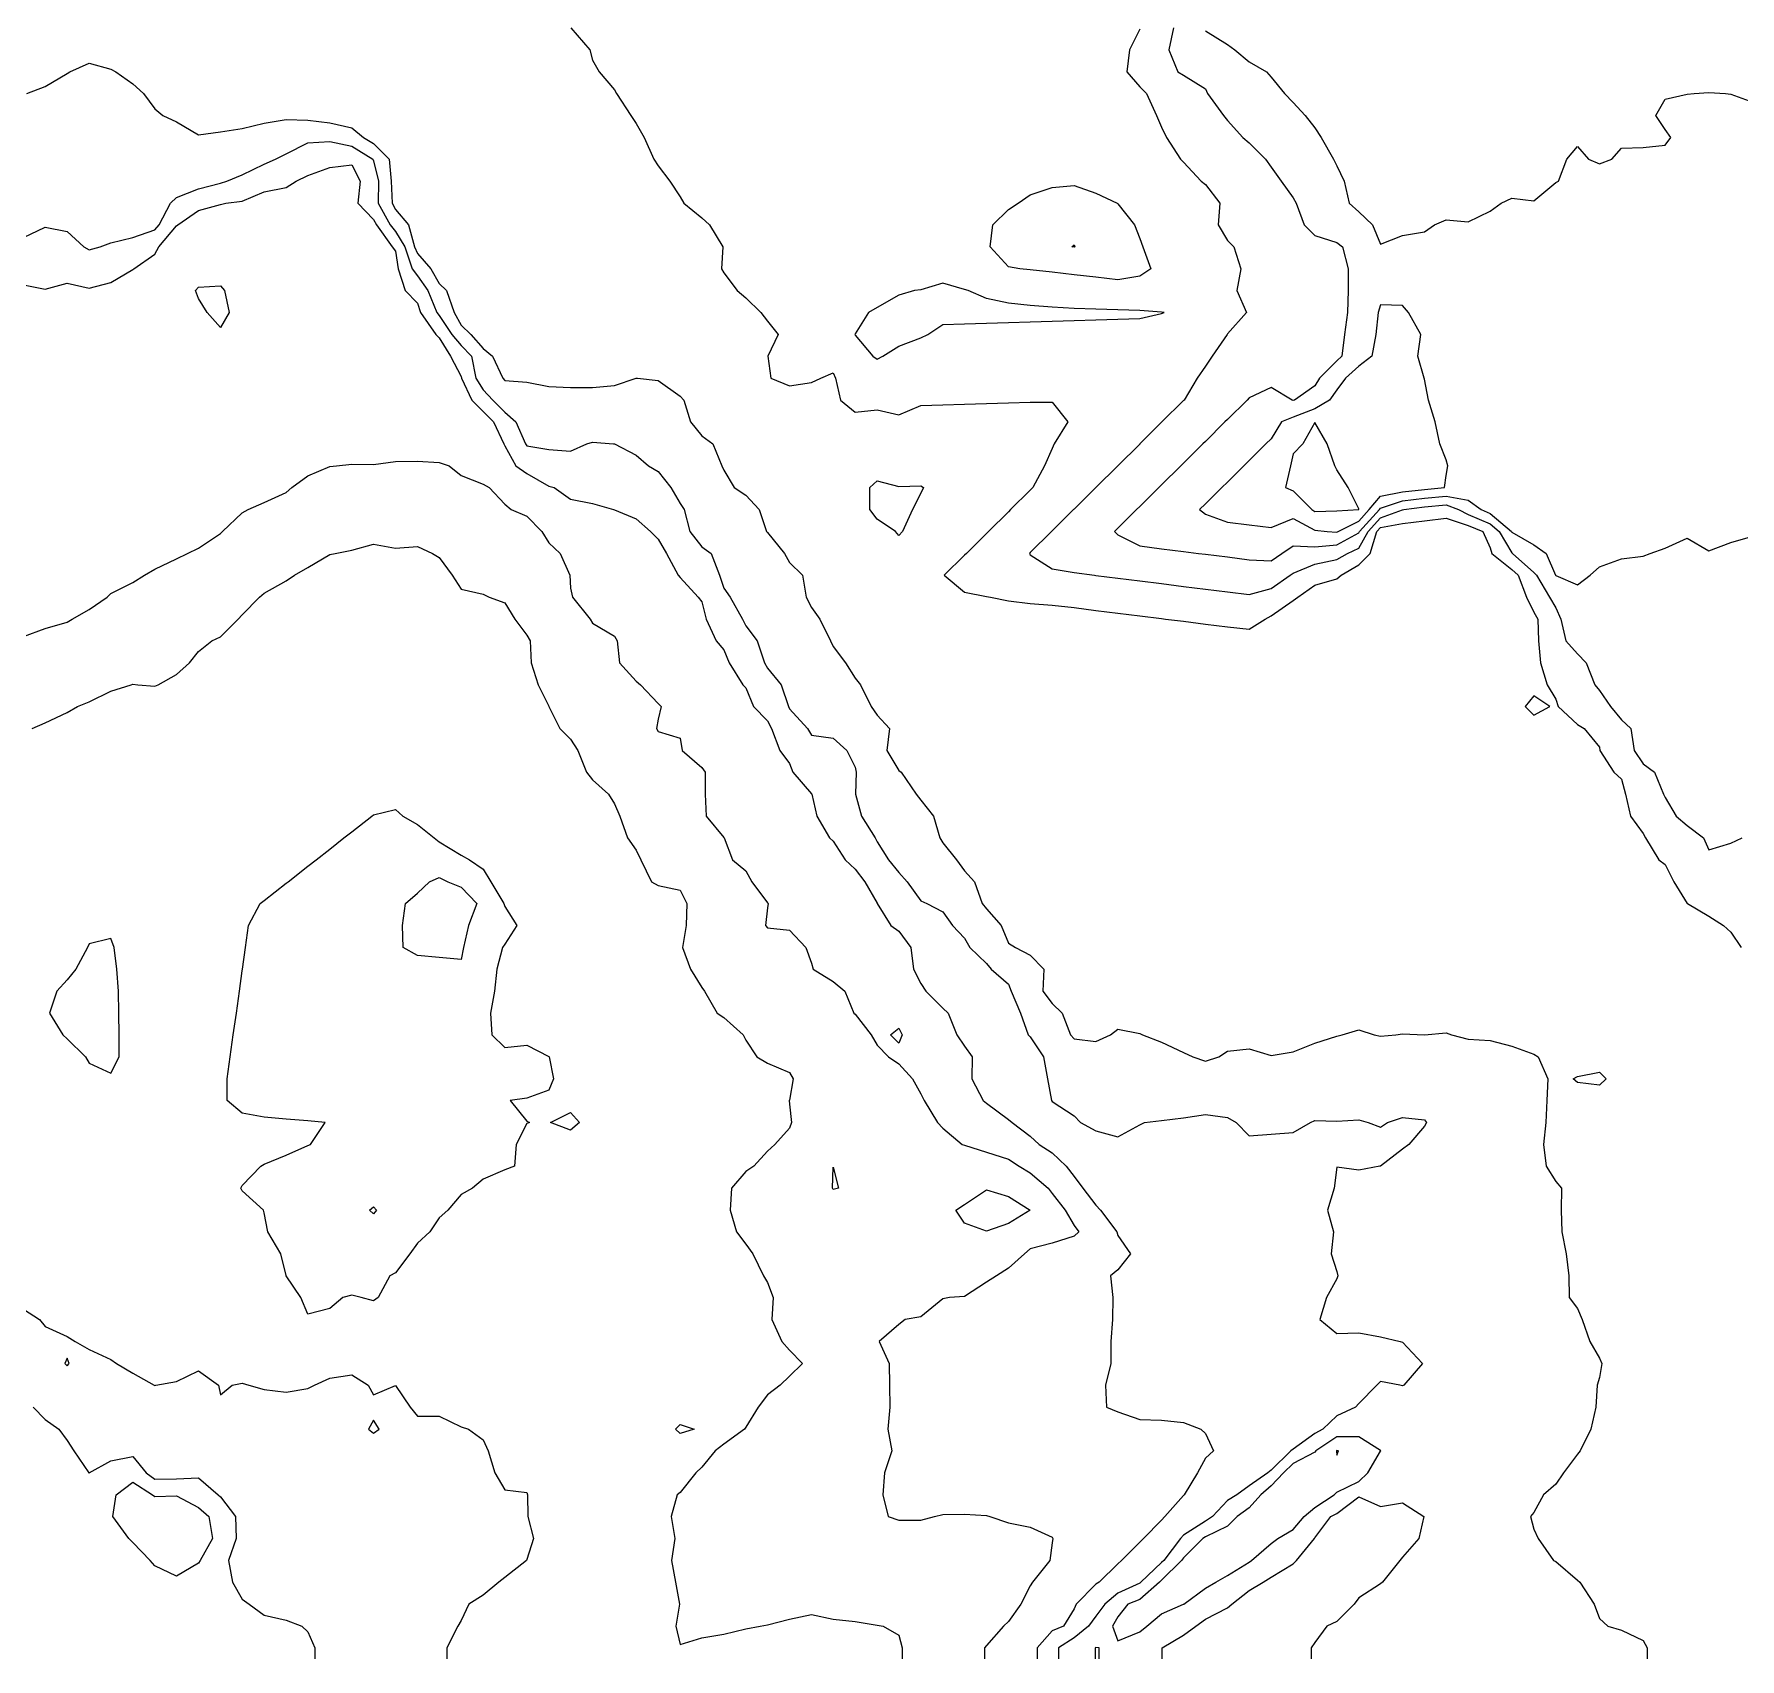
# Model space of a CAD drawing. Header units: metres. Extents: x 2681030 to 2681330, y 1246000 to 1246290.
# Drawn here: x 2681090 to 2681128.96, y 1246000 to 1246037.11 of the extents above; entities that cross this region are included whole.
import ezdxf

# ---------------------------------------------------------------- set-up
doc = ezdxf.new("R2010")
doc.units = ezdxf.units.M
doc.layers.add('BASIS_HOEHENLINIEN', color=8, linetype='Continuous')

msp = doc.modelspace()

# ---------------------------------------------------------------- linework, layer by layer
at = {"layer": 'BASIS_HOEHENLINIEN'}
for points, elevation in [([(2681102.256, 1246037.25), (2681102.688, 1246036.75), (2681102.75, 1246036.511), (2681102.905, 1246036.25), (2681103.25, 1246035.836), (2681103.298, 1246035.75), (2681103.629, 1246035.25), (2681103.75, 1246035.071), (2681103.931, 1246034.75), (2681104.151, 1246034.25), (2681104.25, 1246034.102), (2681104.52, 1246033.75), (2681104.75, 1246033.394), (2681104.836, 1246033.25), (2681105.25, 1246032.911), (2681105.422, 1246032.75), (2681105.726, 1246032.25), (2681105.695, 1246031.75), (2681105.75, 1246031.658), (2681106.053, 1246031.25), (2681106.25, 1246031.088), (2681106.592, 1246030.75), (2681106.75, 1246030.555), (2681106.994, 1246030.25), (2681106.751, 1246029.75), (2681106.827, 1246029.25), (2681107.25, 1246029.072), (2681107.75, 1246029.154), (2681107.966, 1246029.25), (2681108.25, 1246029.37), (2681108.303, 1246029.25), (2681108.414, 1246028.75), (2681108.75, 1246028.478), (2681109.25, 1246028.527), (2681109.75, 1246028.414), (2681110.25, 1246028.63), (2681110.75, 1246028.645), (2681111.25, 1246028.66), (2681111.75, 1246028.675), (2681112.25, 1246028.689), (2681112.75, 1246028.704), (2681113.25, 1246028.701), (2681113.604, 1246028.25), (2681113.298, 1246027.75), (2681113.25, 1246027.643), (2681113.075, 1246027.25), (2681112.805, 1246026.75), (2681112.75, 1246026.696), (2681112.3, 1246026.25), (2681112.25, 1246026.2), (2681111.796, 1246025.75), (2681111.75, 1246025.705), (2681111.291, 1246025.25), (2681111.25, 1246025.21), (2681110.784, 1246024.75), (2681111.25, 1246024.361), (2681111.75, 1246024.261), (2681111.842, 1246024.25), (2681112.25, 1246024.168), (2681112.75, 1246024.106), (2681113.25, 1246024.064), (2681113.75, 1246024.011), (2681114.25, 1246023.948), (2681114.75, 1246023.886), (2681115.25, 1246023.823), (2681115.75, 1246023.761), (2681115.835, 1246023.75), (2681116.25, 1246023.698), (2681116.75, 1246023.635), (2681117.25, 1246023.573), (2681117.75, 1246023.518), (2681118.115, 1246023.75), (2681118.25, 1246023.819), (2681118.75, 1246024.171), (2681118.862, 1246024.25), (2681119.25, 1246024.523), (2681119.75, 1246024.668), (2681119.853, 1246024.75), (2681120.25, 1246024.985), (2681120.511, 1246025.25), (2681120.665, 1246025.75), (2681120.75, 1246025.843), (2681121.25, 1246025.93), (2681121.75, 1246025.996), (2681122.25, 1246026.052), (2681122.75, 1246025.887), (2681123.086, 1246025.75), (2681123.25, 1246025.375), (2681123.292, 1246025.25), (2681123.75, 1246024.879), (2681123.89, 1246024.75), (2681124.086, 1246024.25), (2681124.25, 1246023.909), (2681124.339, 1246023.75), (2681124.357, 1246023.25), (2681124.401, 1246022.75), (2681124.554, 1246022.25), (2681124.75, 1246021.922), (2681124.808, 1246021.75), (2681125.25, 1246021.34), (2681125.404, 1246021.25), (2681125.75, 1246020.82), (2681125.76, 1246020.75), (2681126.076, 1246020.25), (2681126.25, 1246020.093), (2681126.342, 1246019.75), (2681126.456, 1246019.25), (2681126.75, 1246018.848), (2681126.804, 1246018.75), (2681127.104, 1246018.25), (2681127.25, 1246018.141), (2681127.448, 1246017.75), (2681127.75, 1246017.256), (2681127.758, 1246017.25), (2681128.25, 1246016.964), (2681128.582, 1246016.75), (2681128.75, 1246016.599), (2681128.985, 1246016.25)], 448), ([(2681115.25, 1246037.221), (2681115.014, 1246036.75), (2681114.955, 1246036.25), (2681115.25, 1246035.907), (2681115.403, 1246035.75), (2681115.629, 1246035.25), (2681115.75, 1246034.984), (2681115.857, 1246034.75), (2681116.183, 1246034.25), (2681116.25, 1246034.187), (2681116.656, 1246033.75), (2681116.75, 1246033.674), (2681117.078, 1246033.25), (2681117.038, 1246032.75), (2681117.25, 1246032.395), (2681117.398, 1246032.25), (2681117.559, 1246031.75), (2681117.469, 1246031.25), (2681117.688, 1246030.75), (2681117.25, 1246030.264), (2681117.244, 1246030.25), (2681116.9, 1246029.75), (2681116.75, 1246029.526), (2681116.561, 1246029.25), (2681116.262, 1246028.75), (2681116.25, 1246028.738), (2681115.757, 1246028.25), (2681115.75, 1246028.243), (2681115.253, 1246027.75), (2681115.25, 1246027.747), (2681114.75, 1246027.252), (2681114.748, 1246027.25), (2681114.25, 1246026.756), (2681114.244, 1246026.75), (2681113.75, 1246026.261), (2681113.739, 1246026.25), (2681113.25, 1246025.765), (2681113.235, 1246025.75), (2681112.75, 1246025.271), (2681112.728, 1246025.25), (2681112.75, 1246025.219), (2681113.25, 1246024.897), (2681113.75, 1246024.809), (2681114.217, 1246024.75), (2681114.25, 1246024.746), (2681114.75, 1246024.683), (2681115.25, 1246024.621), (2681115.75, 1246024.558), (2681116.25, 1246024.495), (2681116.75, 1246024.433), (2681117.25, 1246024.37), (2681117.75, 1246024.308), (2681118.25, 1246024.444), (2681118.685, 1246024.75), (2681118.75, 1246024.796), (2681119.25, 1246025.003), (2681119.75, 1246025.107), (2681119.997, 1246025.25), (2681120.25, 1246025.371), (2681120.466, 1246025.75), (2681120.75, 1246026.058), (2681121.25, 1246026.243), (2681121.284, 1246026.25), (2681121.75, 1246026.309), (2681122.25, 1246026.358), (2681122.529, 1246026.25), (2681122.75, 1246026.14), (2681123.25, 1246025.924), (2681123.458, 1246025.75), (2681123.75, 1246025.262), (2681123.765, 1246025.25), (2681124.25, 1246024.816), (2681124.308, 1246024.75), (2681124.61, 1246024.25), (2681124.75, 1246024.005), (2681124.868, 1246023.75), (2681124.981, 1246023.25), (2681125.25, 1246022.957), (2681125.445, 1246022.75), (2681125.646, 1246022.25), (2681125.75, 1246022.114), (2681126.005, 1246021.75), (2681126.25, 1246021.447), (2681126.468, 1246021.25), (2681126.542, 1246020.75), (2681126.75, 1246020.444), (2681127.003, 1246020.25), (2681127.215, 1246019.75), (2681127.25, 1246019.673), (2681127.499, 1246019.25), (2681127.75, 1246019.033), (2681128.126, 1246018.75), (2681128.25, 1246018.482), (2681128.75, 1246018.631), (2681129.011, 1246018.75)], 447.5), ([(2681116.02, 1246037.25), (2681115.911, 1246036.75), (2681116.123, 1246036.25), (2681116.25, 1246036.171), (2681116.75, 1246035.86), (2681116.794, 1246035.75), (2681117.162, 1246035.25), (2681117.25, 1246035.137), (2681117.605, 1246034.75), (2681117.75, 1246034.625), (2681118.119, 1246034.25), (2681118.25, 1246034.073), (2681118.479, 1246033.75), (2681118.75, 1246033.367), (2681118.82, 1246033.25), (2681119.005, 1246032.75), (2681119.25, 1246032.51), (2681119.75, 1246032.352), (2681119.884, 1246032.25), (2681120.011, 1246031.75), (2681120.013, 1246031.25), (2681119.998, 1246030.75), (2681119.928, 1246030.25), (2681119.866, 1246029.75), (2681119.75, 1246029.645), (2681119.355, 1246029.25), (2681119.25, 1246029.077), (2681118.781, 1246028.75), (2681118.75, 1246028.742), (2681118.729, 1246028.75), (2681118.25, 1246029.037), (2681117.75, 1246028.799), (2681117.701, 1246028.75), (2681117.25, 1246028.303), (2681117.196, 1246028.25), (2681116.75, 1246027.808), (2681116.692, 1246027.75), (2681116.25, 1246027.312), (2681116.187, 1246027.25), (2681115.75, 1246026.817), (2681115.683, 1246026.75), (2681115.25, 1246026.321), (2681115.178, 1246026.25), (2681114.75, 1246025.826), (2681114.673, 1246025.75), (2681114.75, 1246025.672), (2681115.25, 1246025.422), (2681115.75, 1246025.356), (2681116.25, 1246025.293), (2681116.593, 1246025.25), (2681116.75, 1246025.23), (2681117.25, 1246025.168), (2681117.75, 1246025.105), (2681118.25, 1246025.081), (2681118.494, 1246025.25), (2681118.75, 1246025.42), (2681119.25, 1246025.395), (2681119.75, 1246025.442), (2681120.25, 1246025.718), (2681120.268, 1246025.75), (2681120.724, 1246026.25), (2681120.75, 1246026.28), (2681121.25, 1246026.45), (2681121.75, 1246026.507), (2681122.25, 1246026.556), (2681122.75, 1246026.462), (2681123.051, 1246026.25), (2681123.25, 1246026.161), (2681123.742, 1246025.75), (2681123.75, 1246025.737), (2681124.25, 1246025.448), (2681124.532, 1246025.25), (2681124.748, 1246024.75), (2681124.75, 1246024.746), (2681125.25, 1246024.528), (2681125.539, 1246024.75), (2681125.75, 1246024.945), (2681126.25, 1246025.126), (2681126.75, 1246025.187), (2681126.908, 1246025.25), (2681127.25, 1246025.367), (2681127.75, 1246025.596), (2681128.25, 1246025.307), (2681128.75, 1246025.495), (2681129.25, 1246025.644)], 447), ([(2681116.75, 1246037.186), (2681117.25, 1246036.873), (2681117.423, 1246036.75), (2681117.75, 1246036.474), (2681118.145, 1246036.25), (2681118.25, 1246036.123), (2681118.558, 1246035.75), (2681118.75, 1246035.548), (2681119.024, 1246035.25), (2681119.25, 1246034.965), (2681119.391, 1246034.75), (2681119.673, 1246034.25), (2681119.75, 1246034.103), (2681119.92, 1246033.75), (2681120.032, 1246033.25), (2681120.25, 1246033.048), (2681120.567, 1246032.75), (2681120.75, 1246032.314), (2681121.25, 1246032.506), (2681121.75, 1246032.594), (2681121.985, 1246032.75), (2681122.25, 1246032.866), (2681122.75, 1246032.822), (2681123.25, 1246033.068), (2681123.507, 1246033.25), (2681123.75, 1246033.359), (2681124.25, 1246033.3), (2681124.75, 1246033.718), (2681124.811, 1246033.75), (2681125.003, 1246034.25), (2681125.25, 1246034.543), (2681125.501, 1246034.25), (2681125.75, 1246034.146), (2681126.032, 1246034.25), (2681126.25, 1246034.507), (2681126.75, 1246034.522), (2681127.25, 1246034.57), (2681127.378, 1246034.75), (2681127.25, 1246034.932), (2681127.041, 1246035.25), (2681127.25, 1246035.62), (2681127.75, 1246035.736), (2681127.912, 1246035.75), (2681128.25, 1246035.778), (2681128.631, 1246035.75), (2681128.75, 1246035.736), (2681129.25, 1246035.555)], 446.5), ([(2681089.832, 1246035.75), (2681090.25, 1246035.914), (2681090.75, 1246036.211), (2681090.814, 1246036.25), (2681091.25, 1246036.448), (2681091.75, 1246036.31), (2681091.859, 1246036.25), (2681092.25, 1246035.97), (2681092.497, 1246035.75), (2681092.75, 1246035.405), (2681092.935, 1246035.25), (2681093.25, 1246035.107), (2681093.75, 1246034.811), (2681094.25, 1246034.877), (2681094.75, 1246034.956), (2681095.25, 1246035.075), (2681095.75, 1246035.155), (2681096.25, 1246035.146), (2681096.75, 1246035.086), (2681097.25, 1246034.97), (2681097.519, 1246034.75), (2681097.75, 1246034.613), (2681098.109, 1246034.25), (2681098.152, 1246033.75), (2681098.172, 1246033.25), (2681098.25, 1246033.105), (2681098.546, 1246032.75), (2681098.686, 1246032.25), (2681098.75, 1246032.095), (2681099.058, 1246031.75), (2681099.25, 1246031.416), (2681099.415, 1246031.25), (2681099.592, 1246030.75), (2681099.75, 1246030.46), (2681099.974, 1246030.25), (2681100.25, 1246029.925), (2681100.468, 1246029.75), (2681100.705, 1246029.25), (2681100.75, 1246029.2), (2681101.25, 1246029.159), (2681101.75, 1246029.064), (2681102.25, 1246029.034), (2681102.75, 1246029.038), (2681103.25, 1246029.086), (2681103.745, 1246029.25), (2681103.75, 1246029.252), (2681103.776, 1246029.25), (2681104.25, 1246029.199), (2681104.75, 1246028.843), (2681104.835, 1246028.75), (2681104.991, 1246028.25), (2681105.25, 1246027.936), (2681105.497, 1246027.75), (2681105.707, 1246027.25), (2681105.75, 1246027.151), (2681105.985, 1246026.75), (2681106.25, 1246026.582), (2681106.554, 1246026.25), (2681106.726, 1246025.75), (2681106.75, 1246025.726), (2681107.138, 1246025.25), (2681107.25, 1246025.041), (2681107.549, 1246024.75), (2681107.627, 1246024.25), (2681107.75, 1246024.016), (2681107.944, 1246023.75), (2681108.187, 1246023.25), (2681108.25, 1246023.124), (2681108.53, 1246022.75), (2681108.75, 1246022.397), (2681108.868, 1246022.25), (2681109.114, 1246021.75), (2681109.25, 1246021.554), (2681109.534, 1246021.25), (2681109.473, 1246020.75), (2681109.75, 1246020.292), (2681109.802, 1246020.25), (2681110.143, 1246019.75), (2681110.25, 1246019.609), (2681110.54, 1246019.25), (2681110.685, 1246018.75), (2681110.75, 1246018.641), (2681111.064, 1246018.25), (2681111.25, 1246018), (2681111.478, 1246017.75), (2681111.649, 1246017.25), (2681111.75, 1246017.128), (2681112.086, 1246016.75), (2681112.25, 1246016.347), (2681112.415, 1246016.25), (2681112.75, 1246016.07), (2681113.056, 1246015.75), (2681113.036, 1246015.25), (2681113.25, 1246014.968), (2681113.479, 1246014.75), (2681113.665, 1246014.25), (2681113.75, 1246014.159), (2681114.25, 1246014.099), (2681114.585, 1246014.25), (2681114.75, 1246014.379), (2681115.25, 1246014.284), (2681115.311, 1246014.25), (2681115.75, 1246014.088), (2681116.25, 1246013.849), (2681116.46, 1246013.75), (2681116.75, 1246013.651), (2681117.053, 1246013.75), (2681117.25, 1246013.879), (2681117.75, 1246013.936), (2681118.25, 1246013.778), (2681118.75, 1246013.861), (2681119.25, 1246014.065), (2681119.75, 1246014.221), (2681119.872, 1246014.25), (2681120.25, 1246014.368), (2681120.607, 1246014.25), (2681120.75, 1246014.219), (2681121.095, 1246014.25), (2681121.25, 1246014.273), (2681121.75, 1246014.253), (2681122.25, 1246014.3), (2681122.373, 1246014.25), (2681122.75, 1246014.157), (2681123.25, 1246014.123), (2681123.75, 1246013.993), (2681124.25, 1246013.808), (2681124.353, 1246013.75), (2681124.574, 1246013.25), (2681124.544, 1246012.75), (2681124.528, 1246012.25), (2681124.475, 1246011.75), (2681124.529, 1246011.25), (2681124.75, 1246010.905), (2681124.884, 1246010.75), (2681124.874, 1246010.25), (2681124.892, 1246009.75), (2681124.986, 1246009.25), (2681125.051, 1246008.75), (2681125.061, 1246008.25), (2681125.25, 1246008.002), (2681125.358, 1246007.75), (2681125.53, 1246007.25), (2681125.75, 1246006.867), (2681125.805, 1246006.75), (2681125.75, 1246006.43), (2681125.695, 1246006.25), (2681125.667, 1246005.75), (2681125.555, 1246005.25), (2681125.312, 1246004.75), (2681125.25, 1246004.677), (2681124.931, 1246004.25), (2681124.75, 1246003.99), (2681124.47, 1246003.75), (2681124.25, 1246003.347), (2681124.175, 1246003.25), (2681124.25, 1246002.966), (2681124.351, 1246002.75), (2681124.702, 1246002.25), (2681124.75, 1246002.222), (2681125.25, 1246001.801), (2681125.303, 1246001.75), (2681125.632, 1246001.25), (2681125.75, 1246000.922), (2681125.942, 1246000.75), (2681126.25, 1246000.657), (2681126.75, 1246000.419), (2681126.843, 1246000.25), (2681126.843, 1246000)], 448.5), ([(2681089.75, 1246032.464), (2681090.25, 1246032.697), (2681090.75, 1246032.604), (2681091.135, 1246032.25), (2681091.25, 1246032.18), (2681091.507, 1246032.25), (2681091.75, 1246032.339), (2681092.25, 1246032.461), (2681092.75, 1246032.636), (2681092.852, 1246032.75), (2681093.112, 1246033.25), (2681093.25, 1246033.375), (2681093.75, 1246033.578), (2681094.25, 1246033.707), (2681094.395, 1246033.75), (2681094.75, 1246033.894), (2681095.25, 1246034.142), (2681095.507, 1246034.25), (2681095.75, 1246034.376), (2681096.25, 1246034.627), (2681096.75, 1246034.659), (2681097.25, 1246034.551), (2681097.732, 1246034.25), (2681097.75, 1246034.211), (2681097.859, 1246033.75), (2681097.858, 1246033.25), (2681098.127, 1246032.75), (2681098.25, 1246032.603), (2681098.463, 1246032.25), (2681098.634, 1246031.75), (2681098.75, 1246031.586), (2681098.989, 1246031.25), (2681099.196, 1246030.75), (2681099.25, 1246030.684), (2681099.535, 1246030.25), (2681099.75, 1246030), (2681099.984, 1246029.75), (2681100.089, 1246029.25), (2681100.25, 1246028.984), (2681100.471, 1246028.75), (2681100.75, 1246028.477), (2681101, 1246028.25), (2681101.217, 1246027.75), (2681101.25, 1246027.704), (2681101.75, 1246027.62), (2681102.25, 1246027.584), (2681102.619, 1246027.75), (2681102.75, 1246027.789), (2681103.229, 1246027.75), (2681103.25, 1246027.748), (2681103.75, 1246027.492), (2681104.029, 1246027.25), (2681104.25, 1246027.121), (2681104.541, 1246026.75), (2681104.75, 1246026.392), (2681104.844, 1246026.25), (2681104.971, 1246025.75), (2681105.25, 1246025.398), (2681105.464, 1246025.25), (2681105.65, 1246024.75), (2681105.75, 1246024.458), (2681105.896, 1246024.25), (2681106.174, 1246023.75), (2681106.25, 1246023.597), (2681106.511, 1246023.25), (2681106.681, 1246022.75), (2681106.75, 1246022.629), (2681107.056, 1246022.25), (2681107.229, 1246021.75), (2681107.25, 1246021.697), (2681107.661, 1246021.25), (2681107.75, 1246021.1), (2681108.25, 1246021.026), (2681108.559, 1246020.75), (2681108.75, 1246020.365), (2681108.772, 1246020.25), (2681108.756, 1246019.75), (2681108.897, 1246019.25), (2681109.204, 1246018.75), (2681109.25, 1246018.664), (2681109.512, 1246018.25), (2681109.75, 1246017.961), (2681109.939, 1246017.75), (2681110.25, 1246017.317), (2681110.385, 1246017.25), (2681110.75, 1246017.063), (2681110.97, 1246016.75), (2681111.25, 1246016.459), (2681111.365, 1246016.25), (2681111.75, 1246015.879), (2681111.854, 1246015.75), (2681112.25, 1246015.412), (2681112.312, 1246015.25), (2681112.524, 1246014.75), (2681112.699, 1246014.25), (2681112.75, 1246014.211), (2681113.05, 1246013.75), (2681113.144, 1246013.25), (2681113.232, 1246012.75), (2681113.25, 1246012.733), (2681113.75, 1246012.404), (2681113.9, 1246012.25), (2681114.25, 1246012.063), (2681114.75, 1246011.921), (2681115.25, 1246012.2), (2681115.356, 1246012.25), (2681115.75, 1246012.296), (2681116.25, 1246012.361), (2681116.75, 1246012.435), (2681117.25, 1246012.367), (2681117.453, 1246012.25), (2681117.75, 1246011.945), (2681118.25, 1246011.983), (2681118.75, 1246012.025), (2681119.146, 1246012.25), (2681119.25, 1246012.297), (2681119.75, 1246012.279), (2681120.25, 1246012.309), (2681120.469, 1246012.25), (2681120.75, 1246012.146), (2681120.907, 1246012.25), (2681121.25, 1246012.363), (2681121.75, 1246012.315), (2681121.801, 1246012.25), (2681121.75, 1246012.17), (2681121.397, 1246011.75), (2681121.25, 1246011.645), (2681120.75, 1246011.254), (2681120.73, 1246011.25), (2681120.25, 1246011.159), (2681119.75, 1246011.232), (2681119.689, 1246010.75), (2681119.536, 1246010.25), (2681119.673, 1246009.75), (2681119.62, 1246009.25), (2681119.75, 1246008.849), (2681119.772, 1246008.75), (2681119.75, 1246008.682), (2681119.518, 1246008.25), (2681119.361, 1246007.75), (2681119.75, 1246007.429), (2681120.25, 1246007.446), (2681120.75, 1246007.355), (2681121.201, 1246007.25), (2681121.25, 1246007.23), (2681121.711, 1246006.75), (2681121.278, 1246006.25), (2681121.25, 1246006.235), (2681121.188, 1246006.25), (2681120.75, 1246006.336), (2681120.663, 1246006.25), (2681120.25, 1246005.83), (2681120.178, 1246005.75), (2681119.75, 1246005.552), (2681119.429, 1246005.25), (2681119.25, 1246005.147), (2681118.75, 1246004.793), (2681118.7, 1246004.75), (2681118.25, 1246004.309), (2681118.177, 1246004.25), (2681117.75, 1246003.955), (2681117.47, 1246003.75), (2681117.25, 1246003.619), (2681116.913, 1246003.25), (2681116.75, 1246003.147), (2681116.25, 1246002.824), (2681116.179, 1246002.75), (2681115.797, 1246002.25), (2681115.75, 1246002.203), (2681115.271, 1246001.75), (2681115.25, 1246001.732), (2681114.75, 1246001.504), (2681114.455, 1246001.25), (2681114.25, 1246000.977), (2681114.077, 1246000.75), (2681113.75, 1246000.478), (2681113.397, 1246000.25), (2681113.397, 1246000)], 449), ([(2681089.75, 1246031.382), (2681090.25, 1246031.281), (2681090.75, 1246031.419), (2681091.25, 1246031.306), (2681091.75, 1246031.434), (2681092.25, 1246031.736), (2681092.275, 1246031.75), (2681092.75, 1246032.086), (2681092.847, 1246032.25), (2681093.25, 1246032.732), (2681093.281, 1246032.75), (2681093.75, 1246033.084), (2681094.25, 1246033.221), (2681094.372, 1246033.25), (2681094.75, 1246033.292), (2681095.25, 1246033.508), (2681095.75, 1246033.604), (2681095.985, 1246033.75), (2681096.25, 1246033.876), (2681096.75, 1246034.06), (2681097.25, 1246034.123), (2681097.444, 1246033.75), (2681097.392, 1246033.25), (2681097.75, 1246032.873), (2681097.816, 1246032.75), (2681098.172, 1246032.25), (2681098.25, 1246032.155), (2681098.309, 1246031.75), (2681098.472, 1246031.25), (2681098.75, 1246030.961), (2681098.823, 1246030.75), (2681099.174, 1246030.25), (2681099.25, 1246030.175), (2681099.504, 1246029.75), (2681099.75, 1246029.288), (2681099.758, 1246029.25), (2681099.997, 1246028.75), (2681100.25, 1246028.486), (2681100.49, 1246028.25), (2681100.726, 1246027.75), (2681100.75, 1246027.703), (2681100.999, 1246027.25), (2681101.25, 1246027.074), (2681101.75, 1246026.787), (2681101.874, 1246026.75), (2681102.25, 1246026.491), (2681102.75, 1246026.392), (2681103.231, 1246026.25), (2681103.25, 1246026.24), (2681103.75, 1246026.038), (2681104.073, 1246025.75), (2681104.25, 1246025.574), (2681104.441, 1246025.25), (2681104.705, 1246024.75), (2681104.75, 1246024.7), (2681105.164, 1246024.25), (2681105.25, 1246024.141), (2681105.349, 1246023.75), (2681105.572, 1246023.25), (2681105.75, 1246023.045), (2681105.872, 1246022.75), (2681106.185, 1246022.25), (2681106.25, 1246022.182), (2681106.428, 1246021.75), (2681106.75, 1246021.421), (2681106.841, 1246021.25), (2681107.03, 1246020.75), (2681107.25, 1246020.45), (2681107.326, 1246020.25), (2681107.75, 1246019.76), (2681107.757, 1246019.75), (2681107.875, 1246019.25), (2681108.167, 1246018.75), (2681108.25, 1246018.674), (2681108.52, 1246018.25), (2681108.75, 1246018.034), (2681108.973, 1246017.75), (2681109.25, 1246017.259), (2681109.254, 1246017.25), (2681109.565, 1246016.75), (2681109.75, 1246016.617), (2681110.02, 1246016.25), (2681110.082, 1246015.75), (2681110.25, 1246015.428), (2681110.36, 1246015.25), (2681110.75, 1246014.861), (2681110.873, 1246014.75), (2681111.068, 1246014.25), (2681111.25, 1246013.993), (2681111.421, 1246013.75), (2681111.415, 1246013.25), (2681111.672, 1246012.75), (2681111.75, 1246012.69), (2681112.25, 1246012.318), (2681112.335, 1246012.25), (2681112.75, 1246011.935), (2681112.954, 1246011.75), (2681113.25, 1246011.56), (2681113.568, 1246011.25), (2681113.75, 1246011.014), (2681113.953, 1246010.75), (2681114.25, 1246010.365), (2681114.356, 1246010.25), (2681114.724, 1246009.75), (2681114.75, 1246009.673), (2681115.038, 1246009.25), (2681114.75, 1246008.888), (2681114.583, 1246008.75), (2681114.636, 1246008.25), (2681114.63, 1246007.75), (2681114.587, 1246007.25), (2681114.59, 1246006.75), (2681114.464, 1246006.25), (2681114.488, 1246005.75), (2681114.75, 1246005.642), (2681115.25, 1246005.468), (2681115.75, 1246005.455), (2681116.25, 1246005.396), (2681116.647, 1246005.25), (2681116.75, 1246005.151), (2681116.933, 1246004.75), (2681116.75, 1246004.584), (2681116.569, 1246004.25), (2681116.263, 1246003.75), (2681116.25, 1246003.732), (2681115.819, 1246003.25), (2681115.75, 1246003.172), (2681115.338, 1246002.75), (2681115.25, 1246002.663), (2681114.833, 1246002.25), (2681114.75, 1246002.168), (2681114.324, 1246001.75), (2681114.25, 1246001.705), (2681113.797, 1246001.25), (2681113.75, 1246001.141), (2681113.509, 1246000.75), (2681113.25, 1246000.644), (2681112.905, 1246000.25), (2681112.905, 1246000)], 449.5), ([(2681115.499, 1246031.75), (2681115.25, 1246031.579), (2681114.75, 1246031.5), (2681114.25, 1246031.556), (2681113.75, 1246031.612), (2681113.25, 1246031.668), (2681112.75, 1246031.723), (2681112.512, 1246031.75), (2681112.25, 1246031.791), (2681111.831, 1246032.25), (2681111.895, 1246032.75), (2681112.25, 1246033.106), (2681112.473, 1246033.25), (2681112.75, 1246033.437), (2681113.25, 1246033.605), (2681113.75, 1246033.653), (2681114.25, 1246033.476), (2681114.736, 1246033.25), (2681114.75, 1246033.235), (2681115.132, 1246032.75), (2681115.25, 1246032.439), (2681115.322, 1246032.25), (2681115.499, 1246031.75)], 448), ([(2681113.766, 1246032.25), (2681113.75, 1246032.244), (2681113.695, 1246032.25), (2681113.75, 1246032.293), (2681113.766, 1246032.25)], 448.5), ([(2681094.449, 1246030.75), (2681094.25, 1246030.408), (2681093.949, 1246030.75), (2681093.75, 1246031.07), (2681093.686, 1246031.25), (2681093.75, 1246031.329), (2681094.25, 1246031.362), (2681094.342, 1246031.25), (2681094.449, 1246030.75)], 450), ([(2681109.25, 1246029.683), (2681109.378, 1246029.75), (2681109.75, 1246029.979), (2681110.25, 1246030.172), (2681110.406, 1246030.25), (2681110.75, 1246030.479), (2681111.25, 1246030.494), (2681111.75, 1246030.509), (2681112.25, 1246030.524), (2681112.75, 1246030.539), (2681113.25, 1246030.554), (2681113.75, 1246030.569), (2681114.25, 1246030.583), (2681114.75, 1246030.598), (2681115.25, 1246030.613), (2681115.75, 1246030.726), (2681115.809, 1246030.75), (2681115.75, 1246030.757), (2681115.25, 1246030.799), (2681114.75, 1246030.81), (2681114.25, 1246030.825), (2681113.75, 1246030.844), (2681113.25, 1246030.87), (2681112.75, 1246030.907), (2681112.25, 1246030.966), (2681111.75, 1246031.07), (2681111.33, 1246031.25), (2681111.25, 1246031.274), (2681110.75, 1246031.421), (2681110.25, 1246031.27), (2681110.103, 1246031.25), (2681109.75, 1246031.147), (2681109.25, 1246030.861), (2681109.057, 1246030.75), (2681108.75, 1246030.267), (2681108.741, 1246030.25), (2681108.75, 1246030.231), (2681109.151, 1246029.75), (2681109.25, 1246029.683)], 447.5), ([(2681119.75, 1246025.733), (2681119.781, 1246025.75), (2681120.25, 1246025.988), (2681120.487, 1246026.25), (2681120.75, 1246026.552), (2681121.25, 1246026.654), (2681121.75, 1246026.705), (2681122.207, 1246026.75), (2681122.25, 1246027.024), (2681122.285, 1246027.25), (2681122.25, 1246027.386), (2681122.104, 1246027.75), (2681121.999, 1246028.25), (2681121.847, 1246028.75), (2681121.75, 1246029.226), (2681121.748, 1246029.25), (2681121.603, 1246029.75), (2681121.667, 1246030.25), (2681121.389, 1246030.75), (2681121.25, 1246030.909), (2681120.75, 1246030.929), (2681120.697, 1246030.75), (2681120.641, 1246030.25), (2681120.553, 1246029.75), (2681120.25, 1246029.528), (2681119.949, 1246029.25), (2681119.75, 1246028.988), (2681119.587, 1246028.75), (2681119.25, 1246028.547), (2681118.75, 1246028.363), (2681118.487, 1246028.25), (2681118.25, 1246027.868), (2681118.131, 1246027.75), (2681117.75, 1246027.372), (2681117.626, 1246027.25), (2681117.25, 1246026.877), (2681117.122, 1246026.75), (2681116.75, 1246026.382), (2681116.617, 1246026.25), (2681116.75, 1246026.145), (2681117.25, 1246025.965), (2681117.75, 1246025.903), (2681118.25, 1246025.84), (2681118.75, 1246026.045), (2681119.25, 1246025.783), (2681119.532, 1246025.75), (2681119.75, 1246025.733)], 446.5), ([(2681120.25, 1246026.25), (2681120.25, 1246026.25), (2681120.25, 1246026.263), (2681120.013, 1246026.75), (2681119.75, 1246027.154), (2681119.706, 1246027.25), (2681119.532, 1246027.75), (2681119.25, 1246028.241), (2681118.977, 1246027.75), (2681118.75, 1246027.52), (2681118.695, 1246027.25), (2681118.578, 1246026.75), (2681118.75, 1246026.678), (2681119.182, 1246026.25), (2681119.25, 1246026.205), (2681119.75, 1246026.218), (2681120.25, 1246026.25)], 446), ([(2681089.75, 1246023.349), (2681090.25, 1246023.531), (2681090.75, 1246023.675), (2681090.863, 1246023.75), (2681091.25, 1246023.967), (2681091.661, 1246024.25), (2681091.75, 1246024.33), (2681092.25, 1246024.582), (2681092.517, 1246024.75), (2681092.75, 1246024.89), (2681093.25, 1246025.123), (2681093.498, 1246025.25), (2681093.75, 1246025.367), (2681094.25, 1246025.7), (2681094.301, 1246025.75), (2681094.75, 1246026.178), (2681094.886, 1246026.25), (2681095.25, 1246026.41), (2681095.75, 1246026.643), (2681095.884, 1246026.75), (2681096.25, 1246027.021), (2681096.75, 1246027.233), (2681096.904, 1246027.25), (2681097.25, 1246027.284), (2681097.75, 1246027.279), (2681098.25, 1246027.347), (2681098.75, 1246027.354), (2681099.25, 1246027.321), (2681099.476, 1246027.25), (2681099.75, 1246027.03), (2681100.25, 1246026.83), (2681100.39, 1246026.75), (2681100.75, 1246026.375), (2681100.889, 1246026.25), (2681101.25, 1246026.102), (2681101.592, 1246025.75), (2681101.75, 1246025.49), (2681102.012, 1246025.25), (2681102.234, 1246024.75), (2681102.25, 1246024.453), (2681102.29, 1246024.25), (2681102.696, 1246023.75), (2681102.75, 1246023.658), (2681103.25, 1246023.36), (2681103.316, 1246023.25), (2681103.364, 1246022.75), (2681103.75, 1246022.33), (2681103.844, 1246022.25), (2681104.25, 1246021.819), (2681104.317, 1246021.75), (2681104.25, 1246021.464), (2681104.213, 1246021.25), (2681104.25, 1246021.181), (2681104.75, 1246021.032), (2681104.796, 1246020.75), (2681105.25, 1246020.355), (2681105.323, 1246020.25), (2681105.32, 1246019.75), (2681105.345, 1246019.25), (2681105.75, 1246018.762), (2681105.755, 1246018.75), (2681105.951, 1246018.25), (2681106.25, 1246017.997), (2681106.393, 1246017.75), (2681106.75, 1246017.265), (2681106.762, 1246017.25), (2681106.75, 1246017.156), (2681106.698, 1246016.75), (2681106.75, 1246016.697), (2681107.25, 1246016.641), (2681107.625, 1246016.25), (2681107.75, 1246015.893), (2681107.791, 1246015.75), (2681108.25, 1246015.469), (2681108.511, 1246015.25), (2681108.719, 1246014.75), (2681108.75, 1246014.722), (2681109.113, 1246014.25), (2681109.25, 1246014.018), (2681109.511, 1246013.75), (2681109.75, 1246013.587), (2681110.058, 1246013.25), (2681110.25, 1246012.905), (2681110.326, 1246012.75), (2681110.631, 1246012.25), (2681110.75, 1246012.12), (2681111.19, 1246011.75), (2681111.25, 1246011.731), (2681111.75, 1246011.574), (2681112.25, 1246011.417), (2681112.494, 1246011.25), (2681112.75, 1246011.098), (2681113.158, 1246010.75), (2681113.25, 1246010.631), (2681113.544, 1246010.25), (2681113.75, 1246009.898), (2681113.856, 1246009.75), (2681113.75, 1246009.654), (2681113.25, 1246009.493), (2681112.75, 1246009.362), (2681112.616, 1246009.25), (2681112.25, 1246008.925), (2681111.977, 1246008.75), (2681111.75, 1246008.605), (2681111.25, 1246008.273), (2681110.906, 1246008.25), (2681110.75, 1246008.224), (2681110.25, 1246007.812), (2681109.893, 1246007.75), (2681109.75, 1246007.634), (2681109.295, 1246007.25), (2681109.527, 1246006.75), (2681109.532, 1246006.25), (2681109.539, 1246005.75), (2681109.496, 1246005.25), (2681109.584, 1246004.75), (2681109.422, 1246004.25), (2681109.384, 1246003.75), (2681109.502, 1246003.25), (2681109.75, 1246003.165), (2681110.25, 1246003.165), (2681110.565, 1246003.25), (2681110.75, 1246003.298), (2681111.25, 1246003.307), (2681111.75, 1246003.274), (2681111.823, 1246003.25), (2681112.25, 1246003.107), (2681112.75, 1246003.011), (2681113.25, 1246002.777), (2681113.265, 1246002.75), (2681113.25, 1246002.65), (2681113.194, 1246002.25), (2681112.802, 1246001.75), (2681112.75, 1246001.671), (2681112.534, 1246001.25), (2681112.25, 1246000.854), (2681112.139, 1246000.75), (2681111.75, 1246000.302), (2681111.705, 1246000.25), (2681111.705, 1246000)], 450), ([(2681109.833, 1246025.75), (2681109.75, 1246025.661), (2681109.668, 1246025.75), (2681109.25, 1246026.03), (2681109.086, 1246026.25), (2681109.088, 1246026.75), (2681109.25, 1246026.903), (2681109.75, 1246026.78), (2681110.25, 1246026.795), (2681110.309, 1246026.75), (2681110.25, 1246026.627), (2681110.056, 1246026.25), (2681109.833, 1246025.75)], 448.5), ([(2681089.953, 1246021.25), (2681090.25, 1246021.376), (2681090.75, 1246021.617), (2681090.989, 1246021.75), (2681091.25, 1246021.859), (2681091.75, 1246022.102), (2681092.212, 1246022.25), (2681092.25, 1246022.259), (2681092.365, 1246022.25), (2681092.75, 1246022.215), (2681092.827, 1246022.25), (2681093.25, 1246022.484), (2681093.543, 1246022.75), (2681093.75, 1246023.01), (2681094.054, 1246023.25), (2681094.25, 1246023.345), (2681094.66, 1246023.75), (2681094.75, 1246023.846), (2681095.144, 1246024.25), (2681095.25, 1246024.34), (2681095.75, 1246024.619), (2681095.941, 1246024.75), (2681096.25, 1246024.923), (2681096.75, 1246025.223), (2681096.869, 1246025.25), (2681097.25, 1246025.324), (2681097.75, 1246025.463), (2681098.25, 1246025.366), (2681098.75, 1246025.407), (2681099.098, 1246025.25), (2681099.25, 1246025.153), (2681099.543, 1246024.75), (2681099.75, 1246024.433), (2681100.25, 1246024.318), (2681100.393, 1246024.25), (2681100.75, 1246024.121), (2681100.974, 1246023.75), (2681101.25, 1246023.38), (2681101.326, 1246023.25), (2681101.35, 1246022.75), (2681101.508, 1246022.25), (2681101.75, 1246021.762), (2681101.756, 1246021.75), (2681102.003, 1246021.25), (2681102.25, 1246021.005), (2681102.413, 1246020.75), (2681102.613, 1246020.25), (2681102.75, 1246020.074), (2681103.113, 1246019.75), (2681103.25, 1246019.531), (2681103.377, 1246019.25), (2681103.551, 1246018.75), (2681103.75, 1246018.472), (2681103.855, 1246018.25), (2681104.1, 1246017.75), (2681104.25, 1246017.666), (2681104.75, 1246017.554), (2681104.906, 1246017.25), (2681104.891, 1246016.75), (2681104.808, 1246016.25), (2681104.99, 1246015.75), (2681105.25, 1246015.335), (2681105.311, 1246015.25), (2681105.6, 1246014.75), (2681105.75, 1246014.651), (2681106.193, 1246014.25), (2681106.25, 1246014.129), (2681106.506, 1246013.75), (2681106.75, 1246013.604), (2681107.25, 1246013.396), (2681107.331, 1246013.25), (2681107.25, 1246012.763), (2681107.243, 1246012.75), (2681107.25, 1246012.673), (2681107.298, 1246012.25), (2681107.25, 1246012.118), (2681106.917, 1246011.75), (2681106.75, 1246011.596), (2681106.434, 1246011.25), (2681106.25, 1246011.132), (2681105.925, 1246010.75), (2681105.893, 1246010.25), (2681106.036, 1246009.75), (2681106.25, 1246009.475), (2681106.409, 1246009.25), (2681106.652, 1246008.75), (2681106.75, 1246008.599), (2681106.874, 1246008.25), (2681106.845, 1246007.75), (2681107.075, 1246007.25), (2681107.25, 1246007.05), (2681107.548, 1246006.75), (2681107.25, 1246006.455), (2681107.038, 1246006.25), (2681106.75, 1246006.027), (2681106.535, 1246005.75), (2681106.25, 1246005.292), (2681106.218, 1246005.25), (2681105.75, 1246004.905), (2681105.55, 1246004.75), (2681105.25, 1246004.378), (2681105.108, 1246004.25), (2681104.75, 1246003.798), (2681104.684, 1246003.75), (2681104.547, 1246003.25), (2681104.628, 1246002.75), (2681104.554, 1246002.25), (2681104.648, 1246001.75), (2681104.738, 1246001.25), (2681104.654, 1246000.75), (2681104.75, 1246000.328), (2681105.25, 1246000.482), (2681105.75, 1246000.568), (2681106.25, 1246000.686), (2681106.583, 1246000.75), (2681106.75, 1246000.78), (2681107.25, 1246000.91), (2681107.75, 1246001.012), (2681108.25, 1246000.906), (2681108.75, 1246000.853), (2681109.25, 1246000.771), (2681109.387, 1246000.75), (2681109.75, 1246000.545), (2681109.821, 1246000.25), (2681109.821, 1246000)], 450.5), ([(2681124.25, 1246021.554), (2681124.618, 1246021.75), (2681124.25, 1246021.993), (2681124.054, 1246021.75), (2681124.25, 1246021.554)], 448), ([(2681097.853, 1246008.25), (2681097.75, 1246008.177), (2681097.468, 1246008.25), (2681097.25, 1246008.305), (2681097.048, 1246008.25), (2681096.75, 1246008.004), (2681096.25, 1246007.874), (2681096.089, 1246008.25), (2681095.751, 1246008.75), (2681095.75, 1246008.754), (2681095.632, 1246009.25), (2681095.336, 1246009.75), (2681095.25, 1246010.188), (2681095.237, 1246010.25), (2681094.75, 1246010.692), (2681094.717, 1246010.75), (2681094.75, 1246010.809), (2681095.172, 1246011.25), (2681095.25, 1246011.298), (2681095.75, 1246011.504), (2681096.25, 1246011.724), (2681096.308, 1246011.75), (2681096.643, 1246012.25), (2681096.25, 1246012.285), (2681095.75, 1246012.33), (2681095.25, 1246012.374), (2681094.75, 1246012.466), (2681094.406, 1246012.75), (2681094.408, 1246013.25), (2681094.477, 1246013.75), (2681094.546, 1246014.25), (2681094.616, 1246014.75), (2681094.685, 1246015.25), (2681094.75, 1246015.718), (2681094.755, 1246015.75), (2681094.824, 1246016.25), (2681094.893, 1246016.75), (2681095.157, 1246017.25), (2681095.25, 1246017.323), (2681095.75, 1246017.714), (2681095.796, 1246017.75), (2681096.25, 1246018.105), (2681096.435, 1246018.25), (2681096.75, 1246018.496), (2681097.074, 1246018.75), (2681097.25, 1246018.888), (2681097.713, 1246019.25), (2681097.75, 1246019.279), (2681098.25, 1246019.398), (2681098.421, 1246019.25), (2681098.75, 1246019.059), (2681099.135, 1246018.75), (2681099.25, 1246018.659), (2681099.75, 1246018.359), (2681099.942, 1246018.25), (2681100.25, 1246018.034), (2681100.428, 1246017.75), (2681100.725, 1246017.25), (2681100.75, 1246017.186), (2681101.018, 1246016.75), (2681100.75, 1246016.323), (2681100.697, 1246016.25), (2681100.565, 1246015.75), (2681100.514, 1246015.25), (2681100.42, 1246014.75), (2681100.451, 1246014.25), (2681100.75, 1246013.965), (2681101.25, 1246014.018), (2681101.75, 1246013.76), (2681101.763, 1246013.75), (2681101.859, 1246013.25), (2681101.75, 1246012.987), (2681101.25, 1246012.807), (2681100.871, 1246012.75), (2681101.25, 1246012.278), (2681101.314, 1246012.25), (2681101.25, 1246012.228), (2681101.005, 1246011.75), (2681100.967, 1246011.25), (2681100.75, 1246011.173), (2681100.25, 1246010.96), (2681100.008, 1246010.75), (2681099.75, 1246010.603), (2681099.447, 1246010.25), (2681099.25, 1246010.07), (2681099.034, 1246009.75), (2681098.75, 1246009.493), (2681098.576, 1246009.25), (2681098.25, 1246008.816), (2681098.121, 1246008.75), (2681097.853, 1246008.25)], 451), ([(2681099.806, 1246016.25), (2681099.75, 1246015.976), (2681099.25, 1246016.021), (2681098.75, 1246016.065), (2681098.427, 1246016.25), (2681098.408, 1246016.75), (2681098.477, 1246017.25), (2681098.75, 1246017.488), (2681099.026, 1246017.75), (2681099.25, 1246017.843), (2681099.448, 1246017.75), (2681099.75, 1246017.625), (2681100.11, 1246017.25), (2681099.921, 1246016.75), (2681099.806, 1246016.25)], 451.5), ([(2681091.75, 1246013.377), (2681091.94, 1246013.75), (2681091.937, 1246014.25), (2681091.933, 1246014.75), (2681091.92, 1246015.25), (2681091.883, 1246015.75), (2681091.828, 1246016.25), (2681091.75, 1246016.454), (2681091.25, 1246016.329), (2681091.216, 1246016.25), (2681090.949, 1246015.75), (2681090.75, 1246015.507), (2681090.512, 1246015.25), (2681090.344, 1246014.75), (2681090.649, 1246014.25), (2681090.75, 1246014.159), (2681091.166, 1246013.75), (2681091.25, 1246013.609), (2681091.75, 1246013.377)], 450.5), ([(2681109.822, 1246014.25), (2681109.75, 1246014.066), (2681109.559, 1246014.25), (2681109.75, 1246014.404), (2681109.822, 1246014.25)], 450), ([(2681125.903, 1246013.25), (2681125.75, 1246013.107), (2681125.25, 1246013.165), (2681125.152, 1246013.25), (2681125.25, 1246013.298), (2681125.75, 1246013.401), (2681125.903, 1246013.25)], 448.5), ([(2681102.453, 1246012.25), (2681102.25, 1246012.076), (2681101.793, 1246012.25), (2681102.25, 1246012.48), (2681102.453, 1246012.25)], 451), ([(2681108.365, 1246010.75), (2681108.25, 1246010.724), (2681108.23, 1246010.75), (2681108.25, 1246011.228), (2681108.365, 1246010.75)], 450.5), ([(2681112.746, 1246010.25), (2681112.25, 1246009.941), (2681111.75, 1246009.767), (2681111.25, 1246009.949), (2681111.051, 1246010.25), (2681111.25, 1246010.381), (2681111.75, 1246010.71), (2681112.25, 1246010.557), (2681112.746, 1246010.25)], 450.5), ([(2681097.814, 1246010.25), (2681097.75, 1246010.167), (2681097.657, 1246010.25), (2681097.75, 1246010.327), (2681097.814, 1246010.25)], 451.5), ([(2681089.75, 1246007.986), (2681090.121, 1246007.75), (2681090.25, 1246007.595), (2681090.75, 1246007.362), (2681090.932, 1246007.25), (2681091.25, 1246007.068), (2681091.75, 1246006.835), (2681091.876, 1246006.75), (2681092.25, 1246006.529), (2681092.738, 1246006.25), (2681092.75, 1246006.245), (2681092.776, 1246006.25), (2681093.25, 1246006.332), (2681093.75, 1246006.58), (2681094.204, 1246006.25), (2681094.25, 1246006.028), (2681094.52, 1246006.25), (2681094.75, 1246006.298), (2681094.899, 1246006.25), (2681095.25, 1246006.149), (2681095.75, 1246006.089), (2681096.25, 1246006.176), (2681096.401, 1246006.25), (2681096.75, 1246006.413), (2681097.25, 1246006.49), (2681097.626, 1246006.25), (2681097.75, 1246006.03), (2681098.25, 1246006.246), (2681098.583, 1246005.75), (2681098.75, 1246005.546), (2681099.25, 1246005.542), (2681099.75, 1246005.3), (2681099.918, 1246005.25), (2681100.25, 1246005.006), (2681100.365, 1246004.75), (2681100.517, 1246004.25), (2681100.75, 1246003.864), (2681101.25, 1246003.797), (2681101.265, 1246003.75), (2681101.272, 1246003.25), (2681101.404, 1246002.75), (2681101.25, 1246002.271), (2681101.242, 1246002.25), (2681100.75, 1246001.856), (2681100.611, 1246001.75), (2681100.25, 1246001.457), (2681099.922, 1246001.25), (2681099.75, 1246000.878), (2681099.677, 1246000.75), (2681099.421, 1246000.25), (2681099.421, 1246000)], 451), ([(2681090.75, 1246006.694), (2681090.795, 1246006.75), (2681090.75, 1246006.866), (2681090.697, 1246006.75), (2681090.75, 1246006.694)], 451), ([(2681089.972, 1246005.75), (2681090.25, 1246005.465), (2681090.557, 1246005.25), (2681090.75, 1246004.988), (2681090.904, 1246004.75), (2681091.244, 1246004.25), (2681091.25, 1246004.242), (2681091.257, 1246004.25), (2681091.75, 1246004.521), (2681092.25, 1246004.626), (2681092.557, 1246004.25), (2681092.75, 1246004.101), (2681093.25, 1246004.112), (2681093.75, 1246004.134), (2681094.197, 1246003.75), (2681094.25, 1246003.704), (2681094.594, 1246003.25), (2681094.612, 1246002.75), (2681094.436, 1246002.25), (2681094.528, 1246001.75), (2681094.75, 1246001.361), (2681094.907, 1246001.25), (2681095.25, 1246000.996), (2681095.75, 1246000.881), (2681096.108, 1246000.75), (2681096.25, 1246000.618), (2681096.41, 1246000.25), (2681096.41, 1246000)], 451.5), ([(2681097.75, 1246005.157), (2681097.88, 1246005.25), (2681097.75, 1246005.455), (2681097.636, 1246005.25), (2681097.75, 1246005.157)], 451), ([(2681105.073, 1246005.25), (2681104.75, 1246005.149), (2681104.647, 1246005.25), (2681104.75, 1246005.353), (2681105.073, 1246005.25)], 451), ([(2681115.25, 1246000.617), (2681115.408, 1246000.75), (2681115.75, 1246001.028), (2681116.25, 1246001.246), (2681116.256, 1246001.25), (2681116.75, 1246001.615), (2681116.985, 1246001.75), (2681117.25, 1246001.902), (2681117.75, 1246002.21), (2681117.8, 1246002.25), (2681118.25, 1246002.636), (2681118.402, 1246002.75), (2681118.75, 1246002.958), (2681119.002, 1246003.25), (2681119.25, 1246003.46), (2681119.691, 1246003.75), (2681119.75, 1246003.804), (2681120.25, 1246004.051), (2681120.458, 1246004.25), (2681120.75, 1246004.745), (2681120.756, 1246004.75), (2681120.75, 1246004.762), (2681120.25, 1246005.073), (2681119.75, 1246005.074), (2681119.27, 1246004.75), (2681119.25, 1246004.725), (2681118.75, 1246004.465), (2681118.533, 1246004.25), (2681118.25, 1246003.956), (2681118.014, 1246003.75), (2681117.75, 1246003.453), (2681117.473, 1246003.25), (2681117.25, 1246003.034), (2681116.75, 1246002.79), (2681116.693, 1246002.75), (2681116.25, 1246002.308), (2681116.203, 1246002.25), (2681115.75, 1246001.795), (2681115.702, 1246001.75), (2681115.25, 1246001.358), (2681114.98, 1246001.25), (2681114.75, 1246000.962), (2681114.628, 1246000.75), (2681114.75, 1246000.41), (2681115.25, 1246000.617)], 448.5), ([(2681119.75, 1246004.652), (2681119.788, 1246004.75), (2681119.75, 1246004.757), (2681119.74, 1246004.75), (2681119.75, 1246004.652)], 448), ([(2681093.791, 1246002.25), (2681093.75, 1246002.185), (2681093.25, 1246001.886), (2681092.75, 1246002.125), (2681092.647, 1246002.25), (2681092.25, 1246002.659), (2681092.159, 1246002.75), (2681091.795, 1246003.25), (2681091.871, 1246003.75), (2681092.25, 1246004.035), (2681092.7, 1246003.75), (2681092.75, 1246003.71), (2681093.25, 1246003.721), (2681093.75, 1246003.458), (2681093.989, 1246003.25), (2681094.067, 1246002.75), (2681093.791, 1246002.25)], 452), ([(2681115.764, 1246000), (2681115.764, 1246000.25), (2681116.25, 1246000.543), (2681116.53, 1246000.75), (2681116.75, 1246000.906), (2681117.25, 1246001.169), (2681117.352, 1246001.25), (2681117.75, 1246001.564), (2681118.069, 1246001.75), (2681118.25, 1246001.868), (2681118.75, 1246002.171), (2681118.83, 1246002.25), (2681119.241, 1246002.75), (2681119.25, 1246002.763), (2681119.617, 1246003.25), (2681119.75, 1246003.32), (2681120.25, 1246003.701), (2681120.75, 1246003.483), (2681121.25, 1246003.567), (2681121.737, 1246003.25), (2681121.626, 1246002.75), (2681121.25, 1246002.326), (2681121.19, 1246002.25), (2681120.795, 1246001.75), (2681120.75, 1246001.714), (2681120.25, 1246001.395), (2681120.15, 1246001.25), (2681119.75, 1246000.856), (2681119.519, 1246000.75), (2681119.25, 1246000.375), (2681119.166, 1246000.25), (2681119.166, 1246000)], 449), ([(2681114.321, 1246000), (2681114.321, 1246000.25), (2681114.25, 1246000.262), (2681114.228, 1246000.25), (2681114.228, 1246000)], 448.5)]:
    msp.add_lwpolyline(points, dxfattribs=dict(at, elevation=elevation))

doc.saveas('drawing.dxf')
